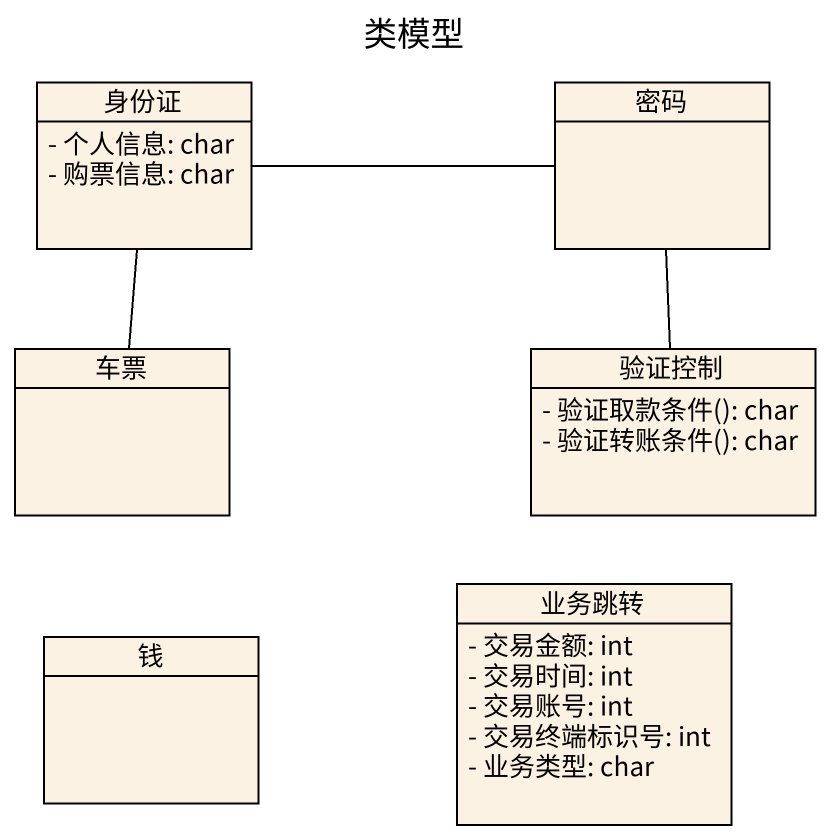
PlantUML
@startuml
title 类模型
hide circle
hide empty members
skinparam classAttributeIconSize 0
class 身份证 {
  - 个人信息: char
  - 购票信息: char
}
class 密码
class 车票
class 验证控制 {
  - 验证取款条件(): char
  - 验证转账条件(): char
}
class 钱
class 业务跳转 {
  - 交易金额: int
  - 交易时间: int
  - 交易账号: int
  - 交易终端标识号: int
  - 业务类型: char
}
身份证 -right- 密码
密码 -- 验证控制
车票 -up- 身份证
@enduml
